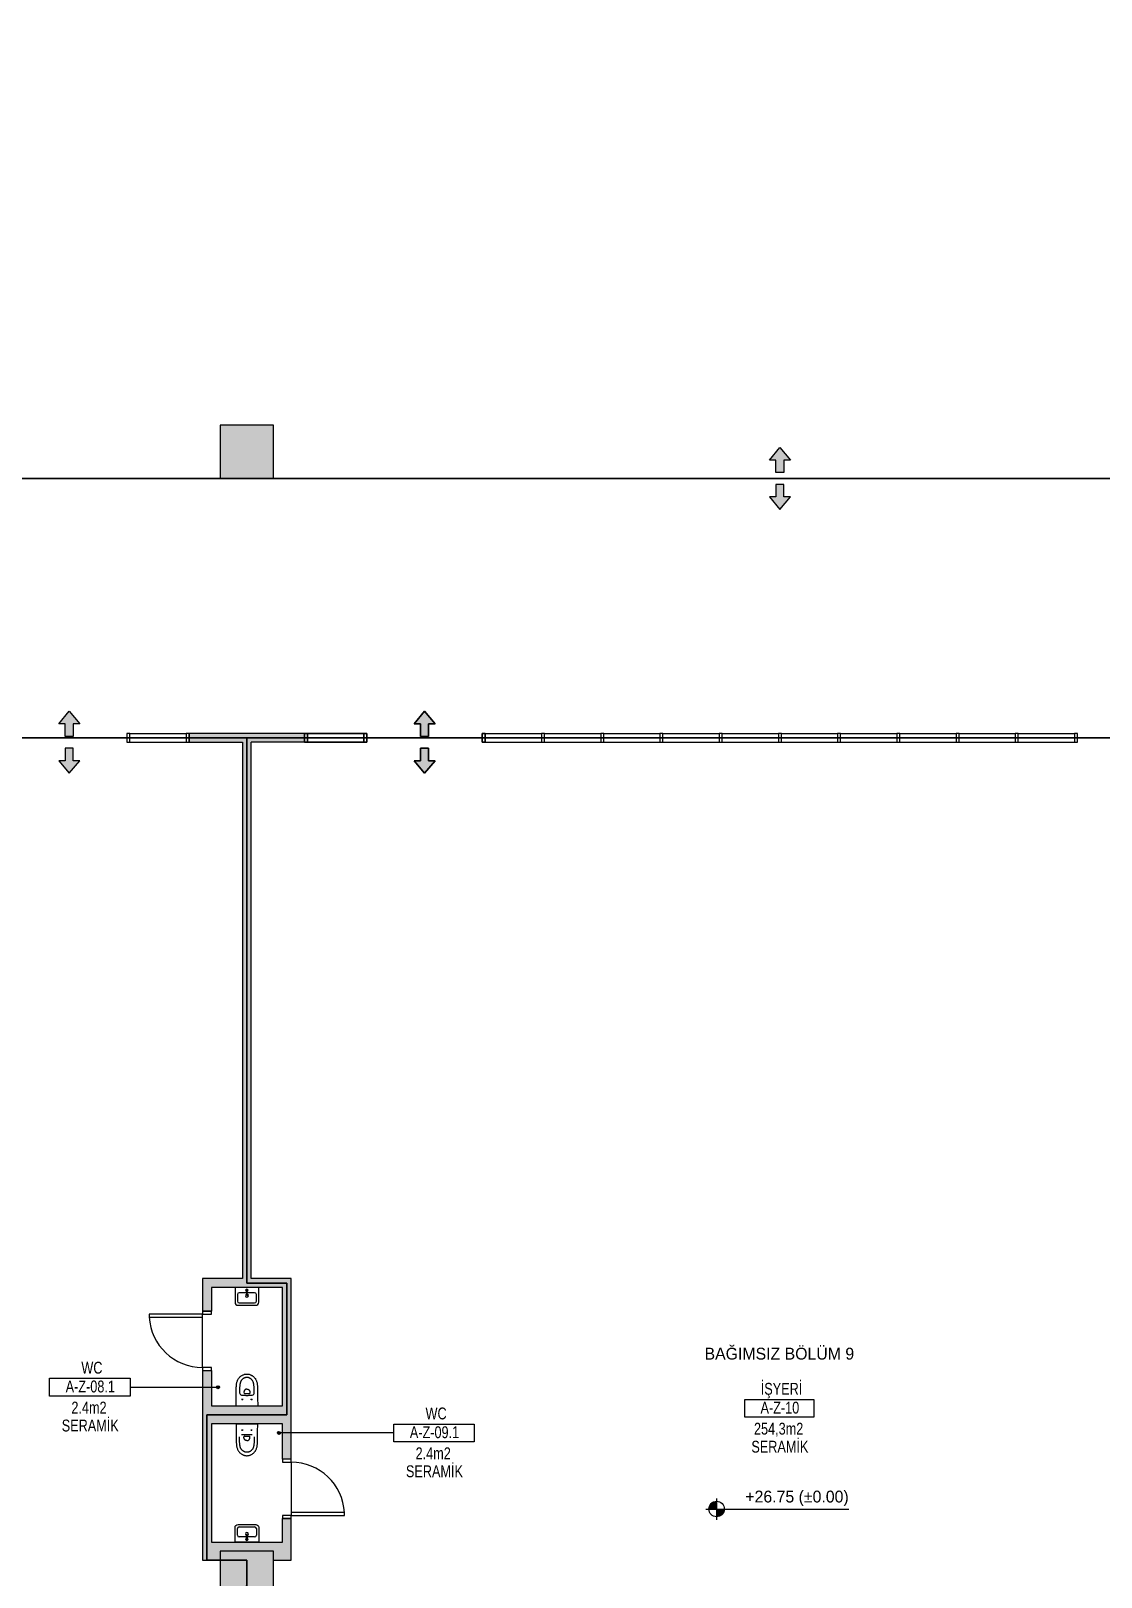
# Model space of a CAD drawing. Header units: centimetres. Extents: x -277999 to 283551, y -705288 to -693449.
# Drawn here: x 274022 to 275829, y -700009 to -697400 of the extents above; entities that cross this region are included whole.
import ezdxf
from ezdxf.enums import TextEntityAlignment as Align

# ---------------------------------------------------------------- set-up
doc = ezdxf.new("R2010")
doc.units = ezdxf.units.CM
doc.layers.add('A-DOOR', color=193, linetype='Continuous')
doc.layers.add('MKDU0', color=8, linetype='Continuous')

msp = doc.modelspace()

# ---------------------------------------------------------------- hatches: boundary and pattern name
at = {"layer": 'MKDU0'}
h = msp.add_hatch(dxfattribs=at)
h.set_pattern_fill('ANSI33')
h.paths.add_polyline_path([(272541.6, -700055.4), (272631.6, -700055.4), (272631.6, -699965.4), (272541.6, -699965.4), (272541.6, -700055.4)])
h.paths.add_polyline_path([(272541.6, -694355.4), (272631.6, -694355.4), (272631.6, -694265.4), (272541.6, -694265.4), (272541.6, -694355.4)])
h.paths.add_polyline_path([(270741.6, -700055.4), (270831.6, -700055.4), (270831.6, -699965.4), (270741.6, -699965.4), (270741.6, -700055.4)])
h.paths.add_polyline_path([(267141.6, -700055.4), (267231.6, -700055.4), (267231.6, -699965.4), (267141.6, -699965.4), (267141.6, -700055.4)])
h.paths.add_polyline_path([(270741.6, -694355.4), (270831.6, -694355.4), (270831.6, -694265.4), (270741.6, -694265.4), (270741.6, -694355.4)])
h.paths.add_polyline_path([(267141.6, -694355.4), (267231.6, -694355.4), (267231.6, -694265.4), (267141.6, -694265.4), (267141.6, -694355.4)])
h.paths.add_polyline_path([(272541.6, -698155.4), (272631.6, -698155.4), (272631.6, -698065.4), (272541.6, -698065.4), (272541.6, -698155.4)])
h.paths.add_polyline_path([(272541.6, -696255.4), (272631.6, -696255.4), (272631.6, -696165.4), (272541.6, -696165.4), (272541.6, -696255.4)])
h.paths.add_polyline_path([(270741.6, -698155.4), (270831.6, -698155.4), (270831.6, -698065.4), (270741.6, -698065.4), (270741.6, -698155.4)])
h.paths.add_polyline_path([(267141.6, -698155.4), (267231.6, -698155.4), (267231.6, -698065.4), (267141.6, -698065.4), (267141.6, -698155.4)])
h.paths.add_polyline_path([(270741.6, -696255.4), (270831.6, -696255.4), (270831.6, -696165.4), (270741.6, -696165.4), (270741.6, -696255.4)])
h.paths.add_polyline_path([(267141.6, -696255.4), (267231.6, -696255.4), (267231.6, -696165.4), (267141.6, -696165.4), (267141.6, -696255.4)])
h.paths.add_polyline_path([(277941.6, -698155.4), (278031.6, -698155.4), (278031.6, -698065.4), (277941.6, -698065.4), (277941.6, -698155.4)])
h.paths.add_polyline_path([(277941.6, -696255.4), (278031.6, -696255.4), (278031.6, -696165.4), (277941.6, -696165.4), (277941.6, -696255.4)])
h.paths.add_polyline_path([(276141.6, -698155.4), (276231.6, -698155.4), (276231.6, -698065.4), (276141.6, -698065.4), (276141.6, -698155.4)])
h.paths.add_polyline_path([(276141.6, -696255.4), (276231.6, -696255.4), (276231.6, -696165.4), (276141.6, -696165.4), (276141.6, -696255.4)])
h.paths.add_polyline_path([(274341.6, -698155.4), (274431.6, -698155.4), (274431.6, -698065.4), (274341.6, -698065.4), (274341.6, -698155.4)])
h.paths.add_polyline_path([(274341.6, -696255.4), (274431.6, -696255.4), (274431.6, -696165.4), (274341.6, -696165.4), (274341.6, -696255.4)])
h.paths.add_polyline_path([(270641.6, -698155.4), (270731.6, -698155.4), (270731.6, -698065.4), (270641.6, -698065.4), (270641.6, -698155.4)])
h.paths.add_polyline_path([(270641.6, -696255.4), (270731.6, -696255.4), (270731.6, -696165.4), (270641.6, -696165.4), (270641.6, -696255.4)])
h.paths.add_polyline_path([(268941.6, -698155.4), (269031.6, -698155.4), (269031.6, -698065.4), (268941.6, -698065.4), (268941.6, -698155.4)])
h.paths.add_polyline_path([(268941.6, -696255.4), (269031.6, -696255.4), (269031.6, -696165.4), (268941.6, -696165.4), (268941.6, -696255.4)])
h.paths.add_polyline_path([(265341.6, -698155.4), (265431.6, -698155.4), (265431.6, -698065.4), (265341.6, -698065.4), (265341.6, -698155.4)])
h.paths.add_polyline_path([(265341.6, -696255.4), (265431.6, -696255.4), (265431.6, -696165.4), (265341.6, -696165.4), (265341.6, -696255.4)])
h.paths.add_polyline_path([(263541.6, -698155.4), (263631.6, -698155.4), (263631.6, -698065.4), (263541.6, -698065.4), (263541.6, -698155.4)])
h.paths.add_polyline_path([(263541.6, -696255.4), (263631.6, -696255.4), (263631.6, -696165.4), (263541.6, -696165.4), (263541.6, -696255.4)])
h.paths.add_polyline_path([(261741.6, -698155.4), (261831.6, -698155.4), (261831.6, -698065.4), (261741.6, -698065.4), (261741.6, -698155.4)])
h.paths.add_polyline_path([(261741.6, -696255.4), (261831.6, -696255.4), (261831.6, -696165.4), (261741.6, -696165.4), (261741.6, -696255.4)])
h.paths.add_polyline_path([(279741.6, -696255.4), (279831.6, -696255.4), (279831.6, -696165.4), (279741.6, -696165.4), (279741.6, -696255.4)])
h.paths.add_polyline_path([(279741.6, -698155.4), (279831.6, -698155.4), (279831.6, -698065.4), (279741.6, -698065.4), (279741.6, -698155.4)])
h.paths.add_polyline_path([(279741.6, -700055.4), (279831.6, -700055.4), (279831.6, -699965.4), (279741.6, -699965.4), (279741.6, -700055.4)])
h.paths.add_polyline_path([(277941.6, -700055.4), (278031.6, -700055.4), (278031.6, -699965.4), (277941.6, -699965.4), (277941.6, -700055.4)])
h.paths.add_polyline_path([(276141.6, -700055.4), (276231.6, -700055.4), (276231.6, -699965.4), (276141.6, -699965.4), (276141.6, -700055.4)])
h.paths.add_polyline_path([(274341.6, -700055.4), (274431.6, -700055.4), (274431.6, -699965.4), (274341.6, -699965.4), (274341.6, -700055.4)])
h.paths.add_polyline_path([(270641.6, -700055.4), (270731.6, -700055.4), (270731.6, -699965.4), (270641.6, -699965.4), (270641.6, -700055.4)])
h.paths.add_polyline_path([(268941.6, -700055.4), (269031.6, -700055.4), (269031.6, -699965.4), (268941.6, -699965.4), (268941.6, -700055.4)])
h.paths.add_polyline_path([(265341.6, -700055.4), (265431.6, -700055.4), (265431.6, -699965.4), (265341.6, -699965.4), (265341.6, -700055.4)])
h.paths.add_polyline_path([(263541.6, -700055.4), (263631.6, -700055.4), (263631.6, -699965.4), (263541.6, -699965.4), (263541.6, -700055.4)])
h.paths.add_polyline_path([(261741.6, -700055.4), (261831.6, -700055.4), (261831.6, -699965.4), (261741.6, -699965.4), (261741.6, -700055.4)])
h.paths.add_polyline_path([(279741.6, -694355.4), (279831.6, -694355.4), (279831.6, -694265.4), (279741.6, -694265.4), (279741.6, -694355.4)])
h.paths.add_polyline_path([(277941.6, -694355.4), (278031.6, -694355.4), (278031.6, -694265.4), (277941.6, -694265.4), (277941.6, -694355.4)])
h.paths.add_polyline_path([(276141.6, -694355.4), (276231.6, -694355.4), (276231.6, -694265.4), (276141.6, -694265.4), (276141.6, -694355.4)])
h.paths.add_polyline_path([(274341.6, -694355.4), (274431.6, -694355.4), (274431.6, -694265.4), (274341.6, -694265.4), (274341.6, -694355.4)])
h.paths.add_polyline_path([(270641.6, -694355.4), (270731.6, -694355.4), (270731.6, -694265.4), (270641.6, -694265.4), (270641.6, -694355.4)])
h.paths.add_polyline_path([(268941.6, -694355.4), (269031.6, -694355.4), (269031.6, -694265.4), (268941.6, -694265.4), (268941.6, -694355.4)])
h.paths.add_polyline_path([(265341.6, -694355.4), (265431.6, -694355.4), (265431.6, -694265.4), (265341.6, -694265.4), (265341.6, -694355.4)])
h.paths.add_polyline_path([(263541.6, -694355.4), (263631.6, -694355.4), (263631.6, -694265.4), (263541.6, -694265.4), (263541.6, -694355.4)])
h.paths.add_polyline_path([(261741.6, -694355.4), (261831.6, -694355.4), (261831.6, -694265.4), (261741.6, -694265.4), (261741.6, -694355.4)])
h = msp.add_hatch(color=8, dxfattribs=at)
h.dxf.hatch_style = 1
h.paths.add_polyline_path([(275286.6, -698103.1), (275304.3, -698124.2), (275293.3, -698124.2), (275293.3, -698145.4), (275279.9, -698145.4), (275279.9, -698124.2), (275268.9, -698124.2), (275286.6, -698103.1)])
h = msp.add_hatch(color=8, dxfattribs=at)
h.dxf.hatch_style = 1
h.paths.add_polyline_path([(275286.6, -698207.7), (275304.3, -698186.5), (275293.3, -698186.5), (275293.3, -698165.4), (275279.9, -698165.4), (275279.9, -698186.5), (275268.9, -698186.5), (275286.6, -698207.7)])
h = msp.add_hatch(color=8, dxfattribs=at)
h.dxf.hatch_style = 1
h.paths.add_polyline_path([(274086.6, -698548.1), (274104.3, -698569.2), (274093.3, -698569.2), (274093.3, -698590.4), (274079.9, -698590.4), (274079.9, -698569.2), (274068.9, -698569.2), (274086.6, -698548.1)])
h = msp.add_hatch(color=8, dxfattribs=at)
h.dxf.hatch_style = 1
h.paths.add_polyline_path([(274686.6, -698548.1), (274668.9, -698569.2), (274679.9, -698569.2), (274679.9, -698590.4), (274693.3, -698590.4), (274693.3, -698569.2), (274704.3, -698569.2), (274686.6, -698548.1)])
h = msp.add_hatch(color=8, dxfattribs=at)
h.dxf.hatch_style = 1
h.paths.add_polyline_path([(274686.6, -698548.1), (274704.3, -698569.2), (274693.3, -698569.2), (274693.3, -698590.4), (274679.9, -698590.4), (274679.9, -698569.2), (274668.9, -698569.2), (274686.6, -698548.1)])
h = msp.add_hatch(dxfattribs=at)
h.set_pattern_fill('DASH')
h.paths.add_polyline_path([(274431.6, -699965.4), (274431.6, -699980.4), (274461.6, -699980.4), (274461.6, -699910.4), (274446.6, -699910.4), (274446.6, -699950.4), (274326.6, -699950.4), (274326.6, -699750.4), (274446.6, -699750.4), (274446.6, -699810.4), (274461.6, -699810.4), (274461.6, -699505.4), (274394.1, -699505.4), (274394.1, -698600.4), (274484.1, -698600.4), (274484.1, -698585.4), (274289.1, -698585.4), (274289.1, -698600.4), (274379.1, -698600.4), (274379.1, -699505.4), (274311.6, -699505.4), (274311.6, -699560.4), (274326.6, -699560.4), (274326.6, -699520.4), (274446.6, -699520.4), (274446.6, -699720.4), (274326.6, -699720.4), (274326.6, -699660.4), (274311.6, -699660.4), (274311.6, -699980.4), (274341.6, -699980.4), (274341.6, -699965.4), (274431.6, -699965.4)])
h = msp.add_hatch(color=8, dxfattribs=at)
h.dxf.hatch_style = 1
h.paths.add_polyline_path([(274086.6, -698652.7), (274104.3, -698631.5), (274093.3, -698631.5), (274093.3, -698610.4), (274079.9, -698610.4), (274079.9, -698631.5), (274068.9, -698631.5), (274086.6, -698652.7)])
h = msp.add_hatch(color=8, dxfattribs=at)
h.dxf.hatch_style = 1
h.paths.add_polyline_path([(274686.6, -698652.7), (274668.9, -698631.5), (274679.9, -698631.5), (274679.9, -698610.4), (274693.3, -698610.4), (274693.3, -698631.5), (274704.3, -698631.5), (274686.6, -698652.7)])
h = msp.add_hatch(color=8, dxfattribs=at)
h.dxf.hatch_style = 1
h.paths.add_polyline_path([(274686.6, -698652.7), (274704.3, -698631.5), (274693.3, -698631.5), (274693.3, -698610.4), (274679.9, -698610.4), (274679.9, -698631.5), (274668.9, -698631.5), (274686.6, -698652.7)])
h = msp.add_hatch(color=8, dxfattribs=at)
h.dxf.hatch_style = 1
h.paths.add_polyline_path([(274340.5, -699688.7), (274340.4, -699689.7), (274339.8, -699690.5), (274339, -699691), (274338, -699691.2), (274337.1, -699691), (274336.3, -699690.5), (274335.7, -699689.7), (274335.5, -699688.7), (274335.7, -699687.7), (274336.3, -699686.9), (274337.1, -699686.4), (274338, -699686.2), (274339, -699686.4), (274339.8, -699686.9), (274340.4, -699687.7), (274340.5, -699688.7)])
h = msp.add_hatch(color=8, dxfattribs=at)
h.dxf.hatch_style = 1
h.paths.add_polyline_path([(274438.3, -699765.9), (274438.5, -699765), (274439, -699764.2), (274439.8, -699763.6), (274440.8, -699763.4), (274441.7, -699763.6), (274442.5, -699764.2), (274443.1, -699765), (274443.3, -699765.9), (274443.1, -699766.9), (274442.5, -699767.7), (274441.7, -699768.2), (274440.8, -699768.4), (274439.8, -699768.2), (274439, -699767.7), (274438.5, -699766.9), (274438.3, -699765.9)])
h = msp.add_hatch(color=8, dxfattribs=at)
h.dxf.hatch_style = 1
h.paths.add_polyline_path([(275179.8, -699881.3), (275177.2, -699881.5), (275174.8, -699882.2), (275172.6, -699883.4), (275170.6, -699885.1), (275169, -699887), (275167.8, -699889.3), (275167, -699891.7), (275166.8, -699894.3), (275179.8, -699894.3), (275179.8, -699881.3)])
h.paths.add_polyline_path([(275192.8, -699894.3), (275179.8, -699894.3), (275179.8, -699907.3), (275182.3, -699907), (275184.8, -699906.3), (275187, -699905.1), (275189, -699903.4), (275190.6, -699901.5), (275191.8, -699899.2), (275192.5, -699896.8), (275192.8, -699894.3)])

# ---------------------------------------------------------------- linework, layer by layer
at = {"layer": 'A-DOOR'}
for p, q in [((274311.6, -699655.4), (274311.6, -699565.4)), ((274461.6, -699815.4), (274461.6, -699905.4))]:
    msp.add_line(p, q, dxfattribs=at)
for points in [[(274311.6, -699565.4), (274221.6, -699565.4), (274221.6, -699570.4), (274311.6, -699570.4)], [(274461.6, -699905.4), (274551.6, -699905.4), (274551.6, -699900.4), (274461.6, -699900.4)]]:
    msp.add_lwpolyline(points, dxfattribs=at)
for points in [[(274326.6, -699565.4), (274326.6, -699560.4), (274311.6, -699560.4), (274311.6, -699565.4)], [(274326.6, -699660.4), (274326.6, -699655.4), (274311.6, -699655.4), (274311.6, -699660.4)], [(274446.6, -699810.4), (274446.6, -699815.4), (274461.6, -699815.4), (274461.6, -699810.4)], [(274446.6, -699905.4), (274446.6, -699910.4), (274461.6, -699910.4), (274461.6, -699905.4)]]:
    msp.add_lwpolyline(points, close=True, dxfattribs=at)
for centre, start, end in [((274311.6, -699565.4), -176.8153, -90), ((274461.6, -699905.4), 3.1847, 90)]:
    msp.add_arc(centre, 90, start, end, dxfattribs=at)
at = {"layer": 'MKDU0', "color": 8}
for p, q in [((272631.6, -698155.4), (274341.6, -698155.4)), ((274431.6, -698155.4), (276141.6, -698155.4)), ((274189.1, -698585.4), (274284.1, -698585.4)), ((274484.1, -698585.4), (274289.1, -698585.4)), ((274289.1, -698585.4), (274289.1, -698600.4)), ((274484.1, -698600.4), (274484.1, -698585.4)), ((274484.1, -698585.4), (274484.1, -698600.4)), ((274484.1, -698600.4), (274484.1, -698585.4)), ((274584.1, -698585.4), (274489.1, -698585.4)), ((274789.1, -698585.4), (274884.1, -698585.4)), ((274889.1, -698585.4), (274984.1, -698585.4)), ((274989.1, -698585.4), (275084.1, -698585.4)), ((275089.1, -698585.4), (275184.1, -698585.4)), ((275189.1, -698585.4), (275284.1, -698585.4)), ((275289.1, -698585.4), (275384.1, -698585.4)), ((275389.1, -698585.4), (275484.1, -698585.4)), ((275489.1, -698585.4), (275584.1, -698585.4)), ((275589.1, -698585.4), (275684.1, -698585.4)), ((275689.1, -698585.4), (275784.1, -698585.4)), ((274189.1, -698600.4), (274284.1, -698600.4)), ((274289.1, -698600.4), (274379.1, -698600.4)), ((274379.1, -698600.4), (274379.1, -699505.4)), ((274394.1, -699505.4), (274394.1, -698600.4)), ((274484.1, -698600.4), (274394.1, -698600.4)), ((274584.1, -698600.4), (274489.1, -698600.4)), ((274489.1, -698600.4), (274584.1, -698600.4)), ((274789.1, -698600.4), (274884.1, -698600.4)), ((274889.1, -698600.4), (274984.1, -698600.4)), ((274989.1, -698600.4), (275084.1, -698600.4)), ((275089.1, -698600.4), (275184.1, -698600.4)), ((275189.1, -698600.4), (275284.1, -698600.4)), ((275289.1, -698600.4), (275384.1, -698600.4)), ((275389.1, -698600.4), (275484.1, -698600.4)), ((275489.1, -698600.4), (275584.1, -698600.4)), ((275589.1, -698600.4), (275684.1, -698600.4)), ((275689.1, -698600.4), (275784.1, -698600.4)), ((274379.1, -699505.4), (274311.6, -699505.4)), ((274311.6, -699505.4), (274311.6, -699560.4)), ((274461.6, -699505.4), (274394.1, -699505.4)), ((274461.6, -699810.4), (274461.6, -699505.4)), ((274446.6, -699520.4), (274326.6, -699520.4)), ((274326.6, -699520.4), (274326.6, -699560.4)), ((274370.6, -699532.4), (274370.6, -699543.4)), ((274386, -699529.4), (274373.6, -699529.4)), ((274399.6, -699529.4), (274387, -699529.4)), ((274402.6, -699543.4), (274402.6, -699532.4)), ((274446.6, -699720.4), (274446.6, -699520.4)), ((274373.6, -699546.4), (274399.6, -699546.4)), ((274311.6, -699560.4), (274326.6, -699560.4)), ((274311.6, -699660.4), (274311.6, -699980.4)), ((274311.6, -699660.4), (274326.6, -699660.4)), ((274326.6, -699660.4), (274326.6, -699720.4)), ((274326.6, -699720.4), (274446.6, -699720.4)), ((274461.6, -699810.4), (274446.6, -699810.4)), ((275161.8, -699894.3), (275402.8, -699894.3)), ((275179.8, -699876.3), (275179.8, -699912.3)), ((274373.6, -699924.4), (274399.6, -699924.4)), ((274461.6, -699910.4), (274446.6, -699910.4)), ((274461.6, -699980.4), (274461.6, -699910.4)), ((274370.6, -699938.4), (274370.6, -699927.4)), ((274386, -699941.4), (274373.6, -699941.4)), ((274399.6, -699941.4), (274387, -699941.4)), ((274402.6, -699927.4), (274402.6, -699938.4)), ((274311.6, -699980.4), (274341.6, -699980.4)), ((274431.6, -699980.4), (274461.6, -699980.4))]:
    msp.add_line(p, q, dxfattribs=at)
at = {"layer": 'MKDU0'}
for p, q in [((274368.6, -699689.7), (274368.7, -699688.4)), ((274368.6, -699691), (274368.6, -699689.7)), ((274368.7, -699688.4), (274368.8, -699687.1)), ((274368.8, -699687.1), (274368.9, -699685.9)), ((274368.9, -699685.9), (274369, -699684.7)), ((274369, -699684.7), (274369.2, -699683.5)), ((274369.2, -699683.5), (274369.3, -699682.3)), ((274369.3, -699682.3), (274369.6, -699681.2)), ((274369.6, -699681.2), (274369.8, -699680.1)), ((274369.8, -699680.1), (274370.1, -699679)), ((274370.1, -699679), (274370.5, -699678)), ((274370.5, -699678), (274370.9, -699677)), ((274370.9, -699677), (274371.3, -699676.1)), ((274371.3, -699676.1), (274371.8, -699675.2)), ((274371.8, -699675.2), (274372.3, -699674.3)), ((274372.3, -699674.3), (274372.9, -699673.5)), ((274372.9, -699673.5), (274373.5, -699672.8)), ((274373.5, -699672.8), (274374.2, -699672.1)), ((274374.2, -699672.1), (274374.9, -699671.4)), ((274374.4, -699689.2), (274374.3, -699690)), ((274374.3, -699690), (274374.3, -699690.8)), ((274374.5, -699687.8), (274374.4, -699688.5)), ((274374.4, -699688.5), (274374.4, -699689.2)), ((274374.6, -699686.5), (274374.5, -699687.1)), ((274374.5, -699687.1), (274374.5, -699687.8)), ((274374.7, -699685.3), (274374.6, -699685.9)), ((274374.6, -699685.9), (274374.6, -699686.5)), ((274374.8, -699684.7), (274374.7, -699685.3)), ((274374.9, -699683.6), (274374.8, -699684.2)), ((274374.8, -699684.2), (274374.8, -699684.7)), ((274374.9, -699671.4), (274375.6, -699670.8)), ((274375, -699683.1), (274374.9, -699683.6)), ((274375.1, -699682.7), (274375, -699683.1)), ((274375.2, -699682.2), (274375.1, -699682.7)), ((274375.3, -699681.8), (274375.2, -699682.2)), ((274375.4, -699681.3), (274375.3, -699681.8)), ((274375.5, -699681), (274375.4, -699681.3)), ((274375.6, -699680.6), (274375.5, -699681)), ((274375.6, -699670.8), (274376.3, -699670.2)), ((274375.7, -699680.2), (274375.6, -699680.6)), ((274375.9, -699679.9), (274375.7, -699680.2)), ((274376, -699679.6), (274375.9, -699679.9)), ((274376.1, -699679.3), (274376, -699679.6)), ((274376.2, -699679), (274376.1, -699679.3)), ((274376.4, -699678.7), (274376.2, -699679)), ((274376.3, -699670.2), (274377, -699669.7)), ((274376.5, -699678.4), (274376.4, -699678.7)), ((274376.7, -699678.2), (274376.5, -699678.4)), ((274376.8, -699677.9), (274376.7, -699678.2)), ((274377, -699677.6), (274376.8, -699677.9)), ((274377, -699669.7), (274377.8, -699669.2)), ((274377.2, -699677.4), (274377, -699677.6)), ((274377.3, -699677.1), (274377.2, -699677.4)), ((274377.5, -699676.9), (274377.3, -699677.1)), ((274377.7, -699676.7), (274377.5, -699676.9)), ((274377.9, -699676.4), (274377.7, -699676.7)), ((274377.8, -699669.2), (274378.6, -699668.7)), ((274378.1, -699676.2), (274377.9, -699676.4)), ((274378.4, -699676), (274378.1, -699676.2)), ((274378.6, -699675.7), (274378.4, -699676)), ((274378.6, -699668.7), (274379.4, -699668.3)), ((274378.8, -699675.5), (274378.6, -699675.7)), ((274379.1, -699675.3), (274378.8, -699675.5)), ((274379.3, -699675.1), (274379.1, -699675.3)), ((274379.6, -699674.8), (274379.3, -699675.1)), ((274379.4, -699668.3), (274380.2, -699667.9)), ((274379.9, -699674.6), (274379.6, -699674.8)), ((274380.2, -699674.4), (274379.9, -699674.6)), ((274380.2, -699667.9), (274381, -699667.6)), ((274380.5, -699674.2), (274380.2, -699674.4)), ((274380.8, -699674), (274380.5, -699674.2)), ((274381.1, -699673.8), (274380.8, -699674)), ((274381, -699667.6), (274381.8, -699667.3)), ((274381.4, -699673.7), (274381.1, -699673.8)), ((274381.7, -699673.5), (274381.4, -699673.7)), ((274382, -699673.3), (274381.7, -699673.5)), ((274381.8, -699667.3), (274382.6, -699667)), ((274382.4, -699673.2), (274382, -699673.3)), ((274382.7, -699673), (274382.4, -699673.2)), ((274382.6, -699667), (274383.4, -699666.8)), ((274383, -699672.9), (274382.7, -699673)), ((274383.3, -699672.8), (274383, -699672.9)), ((274383.6, -699672.7), (274383.3, -699672.8)), ((274383.4, -699666.8), (274384.3, -699666.7)), ((274384, -699672.6), (274383.6, -699672.7)), ((274384.3, -699672.5), (274384, -699672.6)), ((274384.3, -699666.7), (274385.1, -699666.6)), ((274384.6, -699672.4), (274384.3, -699672.5)), ((274384.8, -699672.4), (274384.6, -699672.4)), ((274385.1, -699672.3), (274384.8, -699672.4)), ((274385.1, -699666.6), (274385.9, -699666.5)), ((274385.4, -699672.3), (274385.1, -699672.3)), ((274385.6, -699672.2), (274385.4, -699672.3)), ((274385.9, -699672.2), (274385.6, -699672.2)), ((274385.9, -699666.5), (274386.6, -699666.5)), ((274386.1, -699672.2), (274385.9, -699672.2)), ((274386.4, -699672.2), (274386.1, -699672.2)), ((274386.6, -699672.2), (274386.4, -699672.2)), ((274386.6, -699666.5), (274387.3, -699666.5)), ((274387.1, -699672.2), (274386.6, -699672.2)), ((274387.6, -699672.2), (274387.1, -699672.2)), ((274387.3, -699666.5), (274388.1, -699666.6)), ((274388.1, -699672.3), (274387.6, -699672.2)), ((274388.1, -699666.6), (274388.9, -699666.7)), ((274388.7, -699672.4), (274388.1, -699672.3)), ((274389.2, -699672.6), (274388.7, -699672.4)), ((274388.9, -699666.7), (274389.8, -699666.8)), ((274389.8, -699672.8), (274389.2, -699672.6)), ((274389.8, -699666.8), (274390.6, -699667)), ((274390.4, -699673), (274389.8, -699672.8)), ((274390.9, -699673.2), (274390.4, -699673)), ((274390.6, -699667), (274391.4, -699667.3)), ((274391.5, -699673.5), (274390.9, -699673.2)), ((274391.4, -699667.3), (274392.2, -699667.6)), ((274392, -699673.8), (274391.5, -699673.5)), ((274392.6, -699674.1), (274392, -699673.8)), ((274392.2, -699667.6), (274393.1, -699667.9)), ((274393.1, -699674.5), (274392.6, -699674.1)), ((274393.1, -699667.9), (274393.8, -699668.3)), ((274393.6, -699674.8), (274393.1, -699674.5)), ((274394.1, -699675.3), (274393.6, -699674.8)), ((274393.8, -699668.3), (274394.6, -699668.7)), ((274394.6, -699675.7), (274394.1, -699675.3)), ((274394.6, -699668.7), (274395.4, -699669.2)), ((274395.1, -699676.2), (274394.6, -699675.7)), ((274395.5, -699676.6), (274395.1, -699676.2)), ((274395.4, -699669.2), (274396.2, -699669.7)), ((274395.9, -699677.2), (274395.5, -699676.6)), ((274396.3, -699677.7), (274395.9, -699677.2)), ((274396.2, -699669.7), (274396.9, -699670.2)), ((274396.6, -699678.2), (274396.3, -699677.7)), ((274396.9, -699678.8), (274396.6, -699678.2)), ((274396.9, -699670.2), (274397.7, -699670.8)), ((274397.2, -699679.4), (274396.9, -699678.8)), ((274397.4, -699680.1), (274397.2, -699679.4)), ((274397.7, -699680.8), (274397.4, -699680.1)), ((274397.7, -699670.8), (274398.4, -699671.4)), ((274397.9, -699681.5), (274397.7, -699680.8)), ((274398, -699682.2), (274397.9, -699681.5)), ((274398.2, -699683), (274398, -699682.2)), ((274398.3, -699683.8), (274398.2, -699683)), ((274398.5, -699684.6), (274398.3, -699683.8)), ((274398.4, -699671.4), (274399, -699672.1)), ((274398.6, -699685.5), (274398.5, -699684.6)), ((274398.6, -699686.4), (274398.6, -699685.5)), ((274398.7, -699687.3), (274398.6, -699686.4)), ((274398.8, -699688.3), (274398.7, -699687.3)), ((274398.8, -699689.2), (274398.8, -699688.3)), ((274398.9, -699690.2), (274398.8, -699689.2)), ((274398.9, -699691.2), (274398.9, -699690.2)), ((274399, -699672.1), (274399.7, -699672.8)), ((274399.7, -699672.8), (274400.3, -699673.5)), ((274400.3, -699673.5), (274400.9, -699674.3)), ((274400.9, -699674.3), (274401.4, -699675.2)), ((274401.4, -699675.2), (274401.9, -699676.1)), ((274401.9, -699676.1), (274402.4, -699677)), ((274402.4, -699677), (274402.8, -699678)), ((274402.8, -699678), (274403.1, -699679)), ((274403.1, -699679), (274403.4, -699680.1)), ((274403.4, -699680.1), (274403.7, -699681.2)), ((274403.7, -699681.2), (274403.9, -699682.3)), ((274403.9, -699682.3), (274404.1, -699683.5)), ((274404.1, -699683.5), (274404.2, -699684.7)), ((274404.2, -699684.7), (274404.3, -699685.9)), ((274404.3, -699685.9), (274404.4, -699687.1)), ((274404.4, -699687.1), (274404.5, -699688.4)), ((274404.5, -699688.4), (274404.6, -699689.7)), ((274404.6, -699689.7), (274404.6, -699691)), ((274368.4, -699698.2), (274368.5, -699696.7)), ((274368.4, -699699.8), (274368.4, -699698.2)), ((274368.4, -699703), (274368.4, -699699.8)), ((274368.4, -699708.2), (274368.4, -699703)), ((274368.4, -699720.4), (274368.4, -699708.2)), ((274368.5, -699692.4), (274368.6, -699691)), ((274368.5, -699693.8), (274368.5, -699692.4)), ((274368.5, -699695.2), (274368.5, -699693.8)), ((274368.5, -699696.7), (274368.5, -699695.2)), ((274374.3, -699692.5), (274374.2, -699693.3)), ((274374.2, -699693.3), (274374.2, -699694.2)), ((274374.2, -699694.2), (274374.2, -699695.2)), ((274374.2, -699695.2), (274374.2, -699696.2)), ((274374.2, -699696.2), (274374.2, -699697.2)), ((274374.2, -699697.2), (274374.2, -699698.2)), ((274374.3, -699690.8), (274374.3, -699691.6)), ((274374.3, -699691.6), (274374.3, -699692.5)), ((274377.4, -699701.9), (274378.5, -699702.1)), ((274380.1, -699709.5), (274377.6, -699709.5)), ((274378.5, -699702.1), (274379.5, -699702.2)), ((274378.9, -699708.2), (274378.9, -699710.8)), ((274379.5, -699702.2), (274380.5, -699702.3)), ((274380.5, -699702.3), (274381.5, -699702.3)), ((274381.5, -699702.3), (274382.5, -699702.4)), ((274381.8, -699696.1), (274381.7, -699696.5)), ((274381.7, -699696.5), (274381.7, -699696.9)), ((274381.7, -699696.9), (274381.8, -699699.6)), ((274381.9, -699695.4), (274381.8, -699695.7)), ((274381.8, -699695.7), (274381.8, -699696.1)), ((274382.8, -699699.6), (274381.8, -699699.6)), ((274382, -699695.1), (274381.9, -699695.4)), ((274382.2, -699694.7), (274382, -699695.1)), ((274382.3, -699694.4), (274382.2, -699694.7)), ((274382.5, -699694.2), (274382.3, -699694.4)), ((274382.7, -699693.9), (274382.5, -699694.2)), ((274382.5, -699702.4), (274383.5, -699702.4)), ((274382.9, -699693.6), (274382.7, -699693.9)), ((274382.8, -699699.6), (274384.5, -699699.6)), ((274383.1, -699693.4), (274382.9, -699693.6)), ((274383.3, -699693.2), (274383.1, -699693.4)), ((274383.6, -699692.9), (274383.3, -699693.2)), ((274383.5, -699702.4), (274384.6, -699702.5)), ((274383.8, -699692.7), (274383.6, -699692.9)), ((274384.1, -699692.6), (274383.8, -699692.7)), ((274384.4, -699692.4), (274384.1, -699692.6)), ((274384.7, -699692.3), (274384.4, -699692.4)), ((274384.5, -699699.6), (274386.2, -699699.6)), ((274384.6, -699702.5), (274385.6, -699702.5)), ((274385, -699692.1), (274384.7, -699692.3)), ((274385.3, -699692), (274385, -699692.1)), ((274385.6, -699692), (274385.3, -699692)), ((274385.9, -699691.9), (274385.6, -699692)), ((274385.6, -699702.5), (274386.6, -699702.5)), ((274386.3, -699691.9), (274385.9, -699691.9)), ((274386.2, -699699.6), (274388.3, -699699.6)), ((274386.6, -699691.9), (274386.3, -699691.9)), ((274386.6, -699691.9), (274386.9, -699691.9)), ((274386.6, -699702.5), (274387.6, -699702.5)), ((274386.9, -699691.9), (274387.3, -699691.9)), ((274387.3, -699691.9), (274387.6, -699692)), ((274387.6, -699692), (274387.9, -699692)), ((274387.6, -699702.5), (274388.7, -699702.5)), ((274387.9, -699692), (274388.2, -699692.1)), ((274388.2, -699692.1), (274388.5, -699692.3)), ((274388.3, -699699.6), (274390, -699699.6)), ((274388.5, -699692.3), (274388.8, -699692.4)), ((274388.7, -699702.5), (274389.7, -699702.4)), ((274388.8, -699692.4), (274389.1, -699692.6)), ((274389.1, -699692.6), (274389.4, -699692.7)), ((274389.4, -699692.7), (274389.7, -699692.9)), ((274389.7, -699692.9), (274389.9, -699693.2)), ((274389.7, -699702.4), (274390.7, -699702.4)), ((274389.9, -699693.2), (274390.2, -699693.4)), ((274390, -699699.6), (274390.5, -699699.6)), ((274390.2, -699693.4), (274390.4, -699693.6)), ((274390.4, -699693.6), (274390.6, -699693.9)), ((274390.5, -699699.6), (274391.5, -699699.6)), ((274390.6, -699693.9), (274390.8, -699694.2)), ((274390.7, -699702.4), (274391.7, -699702.3)), ((274390.8, -699694.2), (274390.9, -699694.5)), ((274390.9, -699694.5), (274391.1, -699694.8)), ((274391.1, -699694.8), (274391.2, -699695.1)), ((274391.2, -699695.1), (274391.3, -699695.4)), ((274391.3, -699695.4), (274391.4, -699695.8)), ((274391.4, -699695.8), (274391.4, -699696.1)), ((274391.4, -699696.1), (274391.5, -699696.5)), ((274391.5, -699696.5), (274391.5, -699696.9)), ((274391.5, -699696.9), (274391.5, -699699.6)), ((274391.7, -699702.3), (274392.7, -699702.3)), ((274392.7, -699702.3), (274393.7, -699702.2)), ((274395.6, -699709.5), (274393.1, -699709.5)), ((274393.7, -699702.2), (274394.8, -699702.1)), ((274394.4, -699708.2), (274394.4, -699710.8)), ((274394.8, -699702.1), (274395.8, -699701.9)), ((274399, -699692.3), (274398.9, -699691.2)), ((274399, -699693.4), (274399, -699692.3)), ((274399, -699694.5), (274399, -699693.4)), ((274399, -699695.7), (274399, -699694.5)), ((274399, -699696.9), (274399, -699695.7)), ((274399, -699698.2), (274399, -699696.9)), ((274404.6, -699691), (274404.7, -699692.4)), ((274404.7, -699692.4), (274404.7, -699693.8)), ((274404.7, -699693.8), (274404.7, -699695.2)), ((274404.7, -699695.2), (274404.8, -699696.7)), ((274404.8, -699696.7), (274404.8, -699698.2)), ((274404.8, -699698.2), (274404.8, -699699.8)), ((274404.8, -699699.8), (274404.8, -699703)), ((274404.8, -699703), (274404.8, -699706.4)), ((274404.8, -699706.4), (274404.9, -699720.4)), ((274368.4, -699720.4), (274404.9, -699720.4)), ((274368.4, -699750.4), (274368.4, -699762.5)), ((274368.4, -699750.4), (274404.9, -699750.4)), ((274368.4, -699762.5), (274368.4, -699767.8)), ((274368.4, -699767.8), (274368.4, -699771)), ((274377.4, -699768.8), (274378.5, -699768.7)), ((274380.1, -699761.3), (274377.6, -699761.3)), ((274378.5, -699768.7), (274379.5, -699768.6)), ((274378.9, -699762.6), (274378.9, -699760)), ((274379.5, -699768.6), (274380.5, -699768.5)), ((274380.5, -699768.5), (274381.5, -699768.4)), ((274381.5, -699768.4), (274382.5, -699768.4)), ((274382.5, -699768.4), (274383.5, -699768.3)), ((274383.5, -699768.3), (274384.6, -699768.3)), ((274384.6, -699768.3), (274385.6, -699768.3)), ((274385.6, -699768.3), (274386.6, -699768.3)), ((274386.6, -699768.3), (274387.6, -699768.3)), ((274387.6, -699768.3), (274388.7, -699768.3)), ((274388.7, -699768.3), (274389.7, -699768.3)), ((274389.7, -699768.3), (274390.7, -699768.4)), ((274390.7, -699768.4), (274391.7, -699768.4)), ((274391.7, -699768.4), (274392.7, -699768.5)), ((274392.7, -699768.5), (274393.7, -699768.6)), ((274395.6, -699761.3), (274393.1, -699761.3)), ((274393.7, -699768.6), (274394.8, -699768.7)), ((274394.4, -699762.6), (274394.4, -699760)), ((274394.8, -699768.7), (274395.8, -699768.8)), ((274404.8, -699764.3), (274404.9, -699750.4)), ((274404.8, -699767.8), (274404.8, -699764.3)), ((274404.8, -699771), (274404.8, -699767.8)), ((274368.4, -699771), (274368.4, -699772.6)), ((274368.4, -699772.6), (274368.5, -699774.1)), ((274368.5, -699774.1), (274368.5, -699775.6)), ((274368.5, -699775.6), (274368.5, -699777)), ((274368.5, -699777), (274368.5, -699778.4)), ((274368.5, -699778.4), (274368.6, -699779.7)), ((274368.6, -699779.7), (274368.6, -699781.1)), ((274368.6, -699781.1), (274368.7, -699782.4)), ((274368.7, -699782.4), (274368.8, -699783.7)), ((274368.8, -699783.7), (274368.9, -699784.9)), ((274368.9, -699784.9), (274369, -699786.1)), ((274369, -699786.1), (274369.2, -699787.3)), ((274369.2, -699787.3), (274369.3, -699788.4)), ((274369.3, -699788.4), (274369.6, -699789.6)), ((274369.6, -699789.6), (274369.8, -699790.7)), ((274369.8, -699790.7), (274370.1, -699791.7)), ((274370.1, -699791.7), (274370.5, -699792.7)), ((274370.5, -699792.7), (274370.9, -699793.7)), ((274370.9, -699793.7), (274371.3, -699794.7)), ((274371.3, -699794.7), (274371.8, -699795.6)), ((274374.2, -699773.6), (274374.2, -699772.5)), ((274374.2, -699774.6), (274374.2, -699773.6)), ((274374.2, -699775.6), (274374.2, -699774.6)), ((274374.2, -699776.5), (274374.2, -699775.6)), ((274374.2, -699777.4), (274374.2, -699776.5)), ((274374.3, -699778.3), (274374.2, -699777.4)), ((274374.3, -699779.2), (274374.3, -699778.3)), ((274374.3, -699780), (274374.3, -699779.2)), ((274374.3, -699780.8), (274374.3, -699780)), ((274374.4, -699781.5), (274374.3, -699780.8)), ((274374.4, -699782.2), (274374.4, -699781.5)), ((274374.5, -699782.9), (274374.4, -699782.2)), ((274374.5, -699783.6), (274374.5, -699782.9)), ((274374.6, -699784.3), (274374.5, -699783.6)), ((274374.6, -699784.9), (274374.6, -699784.3)), ((274374.7, -699785.5), (274374.6, -699784.9)), ((274374.8, -699786.1), (274374.7, -699785.5)), ((274374.8, -699786.6), (274374.8, -699786.1)), ((274374.9, -699787.1), (274374.8, -699786.6)), ((274375, -699787.6), (274374.9, -699787.1)), ((274375.1, -699788.1), (274375, -699787.6)), ((274375.2, -699788.6), (274375.1, -699788.1)), ((274375.3, -699789), (274375.2, -699788.6)), ((274375.4, -699789.4), (274375.3, -699789)), ((274375.5, -699789.8), (274375.4, -699789.4)), ((274375.6, -699790.2), (274375.5, -699789.8)), ((274375.7, -699790.5), (274375.6, -699790.2)), ((274375.9, -699790.9), (274375.7, -699790.5)), ((274376, -699791.2), (274375.9, -699790.9)), ((274376.1, -699791.5), (274376, -699791.2)), ((274376.2, -699791.8), (274376.1, -699791.5)), ((274376.4, -699792.1), (274376.2, -699791.8)), ((274376.5, -699792.3), (274376.4, -699792.1)), ((274376.7, -699792.6), (274376.5, -699792.3)), ((274376.8, -699792.9), (274376.7, -699792.6)), ((274377, -699793.1), (274376.8, -699792.9)), ((274377.2, -699793.4), (274377, -699793.1)), ((274377.3, -699793.6), (274377.2, -699793.4)), ((274377.5, -699793.9), (274377.3, -699793.6)), ((274377.7, -699794.1), (274377.5, -699793.9)), ((274377.9, -699794.3), (274377.7, -699794.1)), ((274378.1, -699794.6), (274377.9, -699794.3)), ((274378.4, -699794.8), (274378.1, -699794.6)), ((274378.6, -699795), (274378.4, -699794.8)), ((274378.8, -699795.3), (274378.6, -699795)), ((274381.7, -699773.9), (274381.8, -699771.2)), ((274381.7, -699774.3), (274381.7, -699773.9)), ((274381.8, -699774.7), (274381.7, -699774.3)), ((274382.8, -699771.1), (274381.8, -699771.2)), ((274381.8, -699775), (274381.8, -699774.7)), ((274381.9, -699775.4), (274381.8, -699775)), ((274382, -699775.7), (274381.9, -699775.4)), ((274382.2, -699776), (274382, -699775.7)), ((274382.3, -699776.3), (274382.2, -699776)), ((274382.5, -699776.6), (274382.3, -699776.3)), ((274382.7, -699776.9), (274382.5, -699776.6)), ((274382.9, -699777.1), (274382.7, -699776.9)), ((274382.8, -699771.1), (274384.5, -699771.1)), ((274383.1, -699777.4), (274382.9, -699777.1)), ((274383.3, -699777.6), (274383.1, -699777.4)), ((274383.6, -699777.8), (274383.3, -699777.6)), ((274383.8, -699778), (274383.6, -699777.8)), ((274384.1, -699778.2), (274383.8, -699778)), ((274384.4, -699778.4), (274384.1, -699778.2)), ((274384.7, -699778.5), (274384.4, -699778.4)), ((274384.5, -699771.1), (274386.2, -699771.1)), ((274385, -699778.6), (274384.7, -699778.5)), ((274385.3, -699778.7), (274385, -699778.6)), ((274385.6, -699778.8), (274385.3, -699778.7)), ((274385.9, -699778.9), (274385.6, -699778.8)), ((274386.3, -699778.9), (274385.9, -699778.9)), ((274386.2, -699771.1), (274388.3, -699771.1)), ((274386.6, -699778.9), (274386.3, -699778.9)), ((274386.6, -699778.9), (274386.9, -699778.9)), ((274386.9, -699778.9), (274387.3, -699778.9)), ((274387.3, -699778.9), (274387.6, -699778.8)), ((274387.6, -699778.8), (274387.9, -699778.7)), ((274387.9, -699778.7), (274388.2, -699778.6)), ((274388.2, -699778.6), (274388.5, -699778.5)), ((274388.3, -699771.1), (274390, -699771.1)), ((274388.5, -699778.5), (274388.8, -699778.4)), ((274388.8, -699778.4), (274389.1, -699778.2)), ((274389.1, -699778.2), (274389.4, -699778)), ((274389.4, -699778), (274389.7, -699777.8)), ((274389.7, -699777.8), (274389.9, -699777.6)), ((274389.9, -699777.6), (274390.2, -699777.4)), ((274390, -699771.1), (274390.5, -699771.1)), ((274390.2, -699777.4), (274390.4, -699777.1)), ((274390.4, -699777.1), (274390.6, -699776.9)), ((274390.5, -699771.1), (274391.5, -699771.1)), ((274390.6, -699776.9), (274390.8, -699776.6)), ((274390.8, -699776.6), (274390.9, -699776.3)), ((274390.9, -699776.3), (274391.1, -699776)), ((274391.1, -699776), (274391.2, -699775.7)), ((274391.2, -699775.7), (274391.3, -699775.4)), ((274391.3, -699775.4), (274391.4, -699775)), ((274391.4, -699774.6), (274391.5, -699774.3)), ((274391.4, -699775), (274391.4, -699774.6)), ((274391.5, -699773.9), (274391.5, -699771.1)), ((274391.5, -699774.3), (274391.5, -699773.9)), ((274394.6, -699795.1), (274394.1, -699795.5)), ((274395.1, -699794.6), (274394.6, -699795.1)), ((274395.5, -699794.1), (274395.1, -699794.6)), ((274395.9, -699793.6), (274395.5, -699794.1)), ((274396.3, -699793.1), (274395.9, -699793.6)), ((274396.6, -699792.5), (274396.3, -699793.1)), ((274396.9, -699791.9), (274396.6, -699792.5)), ((274397.2, -699791.3), (274396.9, -699791.9)), ((274397.4, -699790.7), (274397.2, -699791.3)), ((274397.7, -699790), (274397.4, -699790.7)), ((274397.9, -699789.3), (274397.7, -699790)), ((274398, -699788.5), (274397.9, -699789.3)), ((274398.2, -699787.8), (274398, -699788.5)), ((274398.3, -699787), (274398.2, -699787.8)), ((274398.5, -699786.1), (274398.3, -699787)), ((274398.6, -699785.3), (274398.5, -699786.1)), ((274398.7, -699783.4), (274398.6, -699784.4)), ((274398.6, -699784.4), (274398.6, -699785.3)), ((274398.8, -699782.5), (274398.7, -699783.4)), ((274398.9, -699780.6), (274398.8, -699781.5)), ((274398.8, -699781.5), (274398.8, -699782.5)), ((274399, -699778.5), (274398.9, -699779.6)), ((274398.9, -699779.6), (274398.9, -699780.6)), ((274399, -699772.5), (274399, -699773.8)), ((274399, -699773.8), (274399, -699775.1)), ((274399, -699775.1), (274399, -699776.3)), ((274399, -699776.3), (274399, -699777.4)), ((274399, -699777.4), (274399, -699778.5)), ((274401.4, -699795.6), (274401.9, -699794.7)), ((274401.9, -699794.7), (274402.4, -699793.7)), ((274402.4, -699793.7), (274402.8, -699792.7)), ((274402.8, -699792.7), (274403.1, -699791.7)), ((274403.1, -699791.7), (274403.4, -699790.7)), ((274403.4, -699790.7), (274403.7, -699789.6)), ((274403.7, -699789.6), (274403.9, -699788.4)), ((274403.9, -699788.4), (274404.1, -699787.3)), ((274404.1, -699787.3), (274404.2, -699786.1)), ((274404.2, -699786.1), (274404.3, -699784.9)), ((274404.3, -699784.9), (274404.4, -699783.7)), ((274404.4, -699783.7), (274404.5, -699782.4)), ((274404.5, -699782.4), (274404.6, -699781.1)), ((274404.6, -699779.7), (274404.7, -699778.4)), ((274404.6, -699781.1), (274404.6, -699779.7)), ((274404.7, -699775.6), (274404.8, -699774.1)), ((274404.7, -699777), (274404.7, -699775.6)), ((274404.7, -699778.4), (274404.7, -699777)), ((274404.8, -699772.6), (274404.8, -699771)), ((274404.8, -699774.1), (274404.8, -699772.6)), ((274371.8, -699795.6), (274372.3, -699796.4)), ((274372.3, -699796.4), (274372.9, -699797.2)), ((274372.9, -699797.2), (274373.5, -699798)), ((274373.5, -699798), (274374.2, -699798.7)), ((274374.2, -699798.7), (274374.9, -699799.4)), ((274374.9, -699799.4), (274375.6, -699800)), ((274375.6, -699800), (274376.3, -699800.6)), ((274376.3, -699800.6), (274377, -699801.1)), ((274377, -699801.1), (274377.8, -699801.6)), ((274377.8, -699801.6), (274378.6, -699802.1)), ((274378.6, -699802.1), (274379.4, -699802.5)), ((274379.1, -699795.5), (274378.8, -699795.3)), ((274379.3, -699795.7), (274379.1, -699795.5)), ((274379.6, -699795.9), (274379.3, -699795.7)), ((274379.4, -699802.5), (274380.2, -699802.8)), ((274379.9, -699796.1), (274379.6, -699795.9)), ((274380.2, -699796.3), (274379.9, -699796.1)), ((274380.5, -699796.5), (274380.2, -699796.3)), ((274380.2, -699802.8), (274381, -699803.2)), ((274380.8, -699796.7), (274380.5, -699796.5)), ((274381.1, -699796.9), (274380.8, -699796.7)), ((274381, -699803.2), (274381.8, -699803.5)), ((274381.4, -699797.1), (274381.1, -699796.9)), ((274381.7, -699797.3), (274381.4, -699797.1)), ((274382, -699797.4), (274381.7, -699797.3)), ((274381.8, -699803.5), (274382.6, -699803.7)), ((274382.4, -699797.6), (274382, -699797.4)), ((274382.7, -699797.7), (274382.4, -699797.6)), ((274382.6, -699803.7), (274383.4, -699803.9)), ((274383, -699797.9), (274382.7, -699797.7)), ((274383.3, -699798), (274383, -699797.9)), ((274383.6, -699798.1), (274383.3, -699798)), ((274383.4, -699803.9), (274384.3, -699804.1)), ((274384, -699798.2), (274383.6, -699798.1)), ((274384.3, -699798.3), (274384, -699798.2)), ((274384.6, -699798.3), (274384.3, -699798.3)), ((274384.3, -699804.1), (274385.1, -699804.2)), ((274384.8, -699798.4), (274384.6, -699798.3)), ((274385.1, -699798.5), (274384.8, -699798.4)), ((274385.4, -699798.5), (274385.1, -699798.5)), ((274385.1, -699804.2), (274385.9, -699804.3)), ((274385.6, -699798.5), (274385.4, -699798.5)), ((274385.9, -699798.6), (274385.6, -699798.5)), ((274386.1, -699798.6), (274385.9, -699798.6)), ((274385.9, -699804.3), (274386.6, -699804.3)), ((274386.4, -699798.6), (274386.1, -699798.6)), ((274386.6, -699798.6), (274386.4, -699798.6)), ((274387.1, -699798.6), (274386.6, -699798.6)), ((274386.6, -699804.3), (274387.3, -699804.3)), ((274387.6, -699798.5), (274387.1, -699798.6)), ((274387.3, -699804.3), (274388.1, -699804.2)), ((274388.1, -699798.5), (274387.6, -699798.5)), ((274388.7, -699798.3), (274388.1, -699798.5)), ((274388.1, -699804.2), (274388.9, -699804.1)), ((274389.2, -699798.2), (274388.7, -699798.3)), ((274388.9, -699804.1), (274389.8, -699803.9)), ((274389.8, -699798), (274389.2, -699798.2)), ((274390.4, -699797.8), (274389.8, -699798)), ((274389.8, -699803.9), (274390.6, -699803.7)), ((274390.9, -699797.6), (274390.4, -699797.8)), ((274390.6, -699803.7), (274391.4, -699803.5)), ((274391.5, -699797.3), (274390.9, -699797.6)), ((274391.4, -699803.5), (274392.2, -699803.2)), ((274392, -699797), (274391.5, -699797.3)), ((274392.6, -699796.7), (274392, -699797)), ((274392.2, -699803.2), (274393.1, -699802.8)), ((274393.1, -699796.3), (274392.6, -699796.7)), ((274393.6, -699795.9), (274393.1, -699796.3)), ((274393.1, -699802.8), (274393.8, -699802.5)), ((274394.1, -699795.5), (274393.6, -699795.9)), ((274393.8, -699802.5), (274394.6, -699802.1)), ((274394.6, -699802.1), (274395.4, -699801.6)), ((274395.4, -699801.6), (274396.2, -699801.1)), ((274396.2, -699801.1), (274396.9, -699800.6)), ((274396.9, -699800.6), (274397.7, -699800)), ((274397.7, -699800), (274398.4, -699799.4)), ((274398.4, -699799.4), (274399, -699798.7)), ((274399, -699798.7), (274399.7, -699798)), ((274399.7, -699798), (274400.3, -699797.2)), ((274400.3, -699797.2), (274400.9, -699796.4)), ((274400.9, -699796.4), (274401.4, -699795.6))]:
    msp.add_line(p, q, dxfattribs=at)
at = {"layer": 'MKDU0', "color": 8}
for points in [[(271694.1, -694255.4), (279841.6, -694255.4), (279841.6, -698155.4), (261719.1, -698155.4), (261719.1, -694255.4), (268941.6, -694255.4), (268941.6, -694520.4), (271694.1, -694520.4)], [(274341.6, -698155.4), (274431.6, -698155.4), (274431.6, -698065.4), (274341.6, -698065.4)], [(275286.6, -698103.1), (275304.3, -698124.2), (275293.3, -698124.2), (275293.3, -698145.4), (275279.9, -698145.4), (275279.9, -698124.2), (275268.9, -698124.2)], [(261719.1, -700065.4), (261719.1, -698155.4), (279841.6, -698155.4), (279841.6, -698592.9), (272886.6, -698592.9), (272886.4, -700065.4), (272624.1, -700065.4), (272624.1, -698592.9), (267186.6, -698592.9), (267186.6, -700065.4), (265386.6, -700065.4), (265386.6, -698592.9), (262086.6, -698592.9), (262086.6, -700065.4)], [(275286.6, -698207.7), (275304.3, -698186.5), (275293.3, -698186.5), (275293.3, -698165.4), (275279.9, -698165.4), (275279.9, -698186.5), (275268.9, -698186.5)], [(274086.6, -698548.1), (274104.3, -698569.2), (274093.3, -698569.2), (274093.3, -698590.4), (274079.9, -698590.4), (274079.9, -698569.2), (274068.9, -698569.2)], [(274686.6, -698548.1), (274668.9, -698569.2), (274679.9, -698569.2), (274679.9, -698590.4), (274693.3, -698590.4), (274693.3, -698569.2), (274704.3, -698569.2)], [(274686.6, -698548.1), (274704.3, -698569.2), (274693.3, -698569.2), (274693.3, -698590.4), (274679.9, -698590.4), (274679.9, -698569.2), (274668.9, -698569.2)], [(272886.6, -698592.9), (274386.6, -698592.9), (274386.6, -699512.9), (274454.1, -699512.9), (274454.1, -699735.4), (274319.1, -699735.4), (274319.1, -699980.4), (274386.6, -699980.4), (274386.6, -700065.4), (272886.6, -700065.4)], [(274184.1, -698600.4), (274189.1, -698600.4), (274189.1, -698585.4), (274184.1, -698585.4)], [(274284.1, -698600.4), (274289.1, -698600.4), (274289.1, -698585.4), (274284.1, -698585.4)], [(274386.1, -700065.4), (274386.6, -699980.4), (274319.1, -699980.4), (274319.1, -699735.4), (274454.1, -699735.4), (274454.1, -699512.9), (274386.6, -699512.9), (274386.6, -698592.9), (276186.6, -698592.9), (276186.6, -700065.4), (275889.1, -700065.4), (275889.1, -700076.4), (274984.1, -700076.4), (274984.1, -700065.4)], [(274489.1, -698600.4), (274484.1, -698600.4), (274484.1, -698585.4), (274489.1, -698585.4)], [(274484.1, -698600.4), (274489.1, -698600.4), (274489.1, -698585.4), (274484.1, -698585.4)], [(274589.1, -698600.4), (274584.1, -698600.4), (274584.1, -698585.4), (274589.1, -698585.4)], [(274584.1, -698600.4), (274589.1, -698600.4), (274589.1, -698585.4), (274584.1, -698585.4)], [(274789.1, -698600.4), (274784.1, -698600.4), (274784.1, -698585.4), (274789.1, -698585.4)], [(274784.1, -698600.4), (274789.1, -698600.4), (274789.1, -698585.4), (274784.1, -698585.4)], [(274884.1, -698600.4), (274889.1, -698600.4), (274889.1, -698585.4), (274884.1, -698585.4)], [(274984.1, -698600.4), (274989.1, -698600.4), (274989.1, -698585.4), (274984.1, -698585.4)], [(275084.1, -698600.4), (275089.1, -698600.4), (275089.1, -698585.4), (275084.1, -698585.4)], [(275184.1, -698600.4), (275189.1, -698600.4), (275189.1, -698585.4), (275184.1, -698585.4)], [(275284.1, -698600.4), (275289.1, -698600.4), (275289.1, -698585.4), (275284.1, -698585.4)], [(275384.1, -698600.4), (275389.1, -698600.4), (275389.1, -698585.4), (275384.1, -698585.4)], [(275484.1, -698600.4), (275489.1, -698600.4), (275489.1, -698585.4), (275484.1, -698585.4)], [(275584.1, -698600.4), (275589.1, -698600.4), (275589.1, -698585.4), (275584.1, -698585.4)], [(275684.1, -698600.4), (275689.1, -698600.4), (275689.1, -698585.4), (275684.1, -698585.4)], [(275784.1, -698600.4), (275789.1, -698600.4), (275789.1, -698585.4), (275784.1, -698585.4)], [(274086.6, -698652.7), (274104.3, -698631.5), (274093.3, -698631.5), (274093.3, -698610.4), (274079.9, -698610.4), (274079.9, -698631.5), (274068.9, -698631.5)], [(274686.6, -698652.7), (274668.9, -698631.5), (274679.9, -698631.5), (274679.9, -698610.4), (274693.3, -698610.4), (274693.3, -698631.5), (274704.3, -698631.5)], [(274686.6, -698652.7), (274704.3, -698631.5), (274693.3, -698631.5), (274693.3, -698610.4), (274679.9, -698610.4), (274679.9, -698631.5), (274668.9, -698631.5)], [(274341.6, -700055.4), (274431.6, -700055.4), (274431.6, -699965.4), (274341.6, -699965.4)]]:
    msp.add_lwpolyline(points, close=True, dxfattribs=at)
for points in [[(274289.1, -698600.4), (274289.1, -698585.4)], [(274489.1, -698585.4), (274584.1, -698585.4)], [(274784.1, -698600.4), (274784.1, -698585.4)], [(275789.1, -698600.4), (275789.1, -698585.4)], [(274189.3, -699688.7), (274338, -699688.7)], [(274446.6, -699810.4), (274446.6, -699750.4), (274326.6, -699750.4), (274326.6, -699950.4), (274446.6, -699950.4), (274446.6, -699910.4)], [(274634.5, -699765.9), (274440.8, -699765.9)]]:
    msp.add_lwpolyline(points, dxfattribs=at)
for points in [[(274366.6, -699520.4), (274366.6, -699545.4, 0.414214), (274371.6, -699550.4), (274401.6, -699550.4, 0.414214), (274406.6, -699545.4), (274406.6, -699520.4)], [(274386, -699525.2), (274386, -699533.2, 1), (274387, -699533.2), (274387, -699525.2, 1)], [(274366.6, -699950.4), (274366.6, -699925.4, -0.414214), (274371.6, -699920.4), (274401.6, -699920.4, -0.414214), (274406.6, -699925.4), (274406.6, -699950.4)], [(274386, -699945.6), (274386, -699937.6, -1), (274387, -699937.6), (274387, -699945.6, -1)]]:
    msp.add_lwpolyline(points, format="xyb", close=True, dxfattribs=at)
at = {"layer": 'MKDU0'}
for points in [[(274053.3, -699673.7), (274189.3, -699673.7), (274189.3, -699703.7), (274053.3, -699703.7)], [(275227.7, -699709.4), (275343.7, -699709.4), (275343.7, -699739.4), (275227.7, -699739.4)], [(274634.5, -699750.9), (274770.5, -699750.9), (274770.5, -699780.9), (274634.5, -699780.9)]]:
    msp.add_lwpolyline(points, close=True, dxfattribs=at)
at = {"layer": 'MKDU0', "color": 8}
for centre, radius in [((274338, -699688.7), 2.5), ((274440.8, -699765.9), 2.5), ((275179.8, -699894.3), 13)]:
    msp.add_circle(centre, radius, dxfattribs=at)
at = {"layer": 'MKDU0'}
for centre in [(274378.9, -699709.5), (274394.4, -699709.5)]:
    msp.add_circle(centre, 0.75, dxfattribs=at)
at = {"layer": 'MKDU0', "color": 8}
for centre, radius, start, end in [((274373.6, -699532.4), 3, 90, 180), ((274386.6, -699534.4), 2.5, 103.0141, 79.9324), ((274386.5, -699525.2), 2, 284.4775, 255.5225), ((274399.6, -699532.4), 3, 0, 90), ((274373.6, -699543.4), 3, 180, 270), ((274399.6, -699543.4), 3, 270, 0), ((274373.6, -699927.4), 3, 90, 180), ((274399.6, -699927.4), 3, 0, 90), ((274373.6, -699938.4), 3, 180, 270), ((274386.6, -699936.4), 2.5, 280.0676, 256.9859), ((274386.5, -699945.6), 2, 104.4775, 75.5225), ((274399.6, -699938.4), 3, 270, 0)]:
    msp.add_arc(centre, radius, start, end, dxfattribs=at)
at = {"layer": 'MKDU0'}
for centre, start, end in [((274377.9, -699698.2), 179.5021, -97.0102), ((274395.3, -699698.2), -82.9905, 0.5028)]:
    msp.add_arc(centre, 3.72, start, end, dxfattribs=at)

# ---------------------------------------------------------------- texts
at = {"layer": 'MKDU0', "width": 0.8}
for s, p in [('WC', (274124.9, -699665.8)), ('A-Z-08.1', (274122.2, -699697.5)), ('İŞYERİ', (275289.4, -699701.4)), ('2.4m2', (274120, -699733.1)), ('A-Z-10', (275286.6, -699733.2)), ('SERAMİK', (274122.1, -699763.4)), ('WC', (274706.1, -699743)), ('A-Z-09.1', (274703.4, -699774.7)), ('254,3m2', (275284.5, -699768.7)), ('2.4m2', (274701.2, -699810.3)), ('SERAMİK', (275286.6, -699799.1)), ('SERAMİK', (274703.3, -699840.6))]:
    msp.add_text(s, height=20, dxfattribs=at).set_placement(p, align=Align.CENTER)
at = {"layer": 'MKDU0', "color": 8, "char_height": 20}
for s, insert, attachment_point in [('BAĞIMSIZ BÖLÜM 9', (275285.7, -699622.1), 2), ('+26.75 (±0.00)', (275402.8, -699889.3), 9)]:
    msp.add_mtext(s, dxfattribs=dict(at, insert=insert, attachment_point=attachment_point))

doc.saveas('drawing.dxf')
